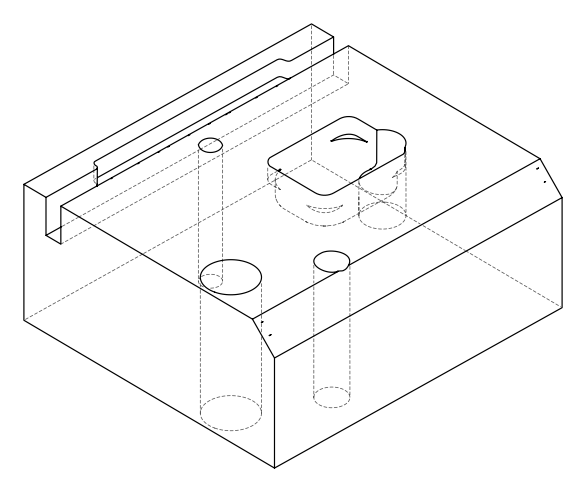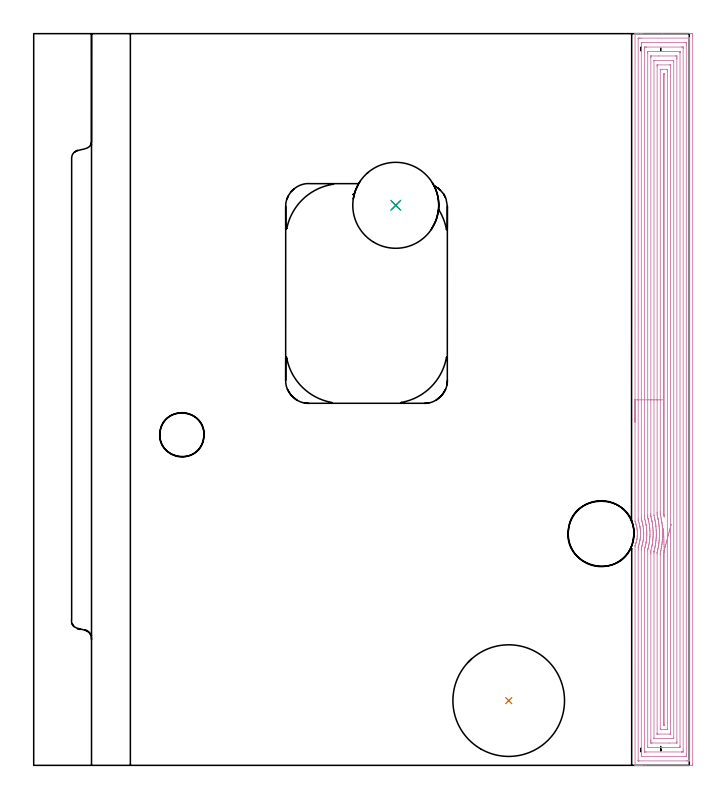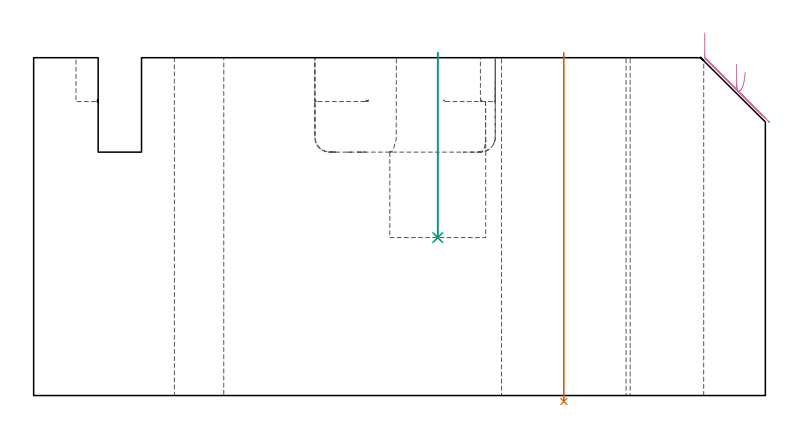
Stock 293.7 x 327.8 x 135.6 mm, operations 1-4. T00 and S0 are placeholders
(PLAN: 17 operations, 15 tool changes, 131.6 min)
(1 INDEXABLE_INSERT_DRILL_THROUGH_HOLE_FROM_SOLID | STEP1HOLE | NXT0302_038 | 0.56 min | 266182 mm3)
(2 INDEXABLE_INSERT_DRILL_BLIND_HOLE_FROM_SOLID | STEP1POCKET | NXT0302_021 | 0.3 min | 35270 mm3)
(3 DRILL_TO_ENLARGE_BLIND_HOLE | STEP1POCKET | UGT0301_384 | 0.3 min | 48747 mm3)
(4 AREA_MILL | FG_CHAMFER_SURFACE | UGT0205_001 | 26.49 min | 109103 mm3)
(5 MILL_OPEN_POCKET | POCKET_OPEN | UGT0201_014 | Follow Part, ap 1.5, ae 75% | 89.9 min | 258821 mm3)
(6 MILL_RECTANGULAR_POCKET | POCKET_RECTANGULAR_STRAIGHT | UGT0201_021 | Follow Part, ap 12.5, ae 75% | 1.51 min | 114000 mm3)
(7 MILL_RECTANGULAR_SLOT | SLOT_RECTANGULAR | NXT0201_012 | Follow Part, ap 4, ae 75% | 8.81 min | 115788 mm3)
(8 SPOT_DRILL | STEP1HOLE_1 | NXT0321_9005460120000 | 0.05 min | 0 mm3)
(9 SPOT_DRILL_1 | STEP1HOLE_2 | NXT0321_9005460120000 | 0.05 min | 0 mm3)
(10 DRILL_BLIND_HOLE_INTO_CENTER | STEP1HOLE_1 | UGT0301_196 | 0.06 min | 0 mm3)
(11 GUN_DRILL_THROUGH_HOLE | STEP1HOLE_1 | UGT0307_003 | 0.62 min | 4501 mm3)
(12 SPADE_DRILL_TO_ENLARGE_THROUGH_HOLE | STEP1HOLE_1 | UGT0306_009 | 0.57 min | 27172 mm3)
(13 DRILL_TO_ENLARGE_THROUGH_HOLE | STEP1HOLE_1 | UGT0301_394 | 0.59 min | 48967 mm3)
(14 DRILL_BLIND_HOLE_INTO_CENTER_1 | STEP1HOLE_2 | NXT0301_023 | 0.04 min | 0 mm3)
(15 GUN_DRILL_THROUGH_HOLE_1 | STEP1HOLE_2 | UGT0307_001 | 0.6 min | 2278 mm3)
(16 SPADE_DRILL_TO_ENLARGE_THROUGH_HOLE_1 | STEP1HOLE_2 | UGT0306_003 | 0.57 min | 12186 mm3)
(17 DRILL_TO_ENLARGE_THROUGH_HOLE_1 | STEP1HOLE_2 | UGT0301_264 | 0.58 min | 21822 mm3)
(TOOL NXT0302_038 | Index. Insert Drill 50mm [880-D5000L50-04] | D50 PA176 FL200 Z2)
(TOOL NXT0302_021 | Index. Insert Drill 25mm [880-D2500L25-05] | D25 PA176 FL125 Z2)
(TOOL UGT0301_384 | Twist Drill Flat Bottom 38.5 mm | D38.5 PA180 FL175 Z2)
(TOOL UGT0205_001 | Chamfer Mill 20 x 3 x 45 deg. | D20 FL50 Z2)
(TOOL UGT0201_014 | End mill 6 mm | D6 FL24 Z4)
(TOOL UGT0201_021 | End Mill 50 mm R6 | D50 R6 FL50 Z4)
(TOOL NXT0201_012 | ENDMILL 16mm [2P460-1600-NA 1630] | D16 FL38 Z6)
(TOOL NXT0321_9005460120000 | NC Spot Drill, 142deg, 12mm, Carbide, Uncoated | D12 PA142 FL30 Z2)
(TOOL UGT0301_196 | Twist Drill 7.7 mm | D7.7 PA118 FL73 Z2)
(TOOL UGT0307_003 | Gun Drill 7 mm | D7 PA130 FL24 Z1)
(TOOL UGT0306_009 | Spade Drill 18.5mm | D18.5 PA132 FL10 Z2)
(TOOL UGT0301_394 | Twist Drill 29.5 mm | D29.5 PA118 FL165 Z2)
(TOOL NXT0301_023 | Carbide Drill 5.2mm [860.1-0520-016A1-MM 2214] | D5.2 PA140 FL28 Z2)
(TOOL UGT0307_001 | Gun Drill 5 mm | D5 PA130 FL24 Z1)
(TOOL UGT0306_003 | Spade Drill 12.5mm | D12.5 PA132 FL10 Z2)
(TOOL UGT0301_264 | Twist Drill 19.8 mm | D19.8 PA118 FL140 Z2)
(OP 1 INDEXABLE_INSERT_DRILL_THROUGH_HOLE_FROM_SOLID)
G17 G21 G94 G90
T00 M6
G54
G17 G0 G90 X212.8 Y29. S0 M3
G43 Z145.6 H1
G94 G81 G98 Z-2.373 F250. R137.6
G80
M5
M2
(OP 2 INDEXABLE_INSERT_DRILL_BLIND_HOLE_FROM_SOLID)
G17 G21 G94 G90
T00 M6
G54
G17 G0 G90 X162.2 Y250.9 S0 M3
G43 Z145.6 H1
G94 G81 G98 Z63.4 F250. R137.6
G80
M5
M2
(OP 3 DRILL_TO_ENLARGE_BLIND_HOLE)
G17 G21 G94 G90
T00 M6
G54
G17 G0 G90 X162.2 Y250.9 S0 M3
G43 Z145.6 H0
G94 G81 G98 Z63.4 F250. R137.6
G80
M5
M2
(OP 4 AREA_MILL)
G17 G21 G94 G90
T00 M6
G54
G17 G0 G90 X269.4 Y153.769 S1061 M3
G43 Z145.6 H0
G94 G1 Y153.807 Z144.728 F250.
Y153.921 Z143.863
Y154.11 Z143.012
Y154.372 Z142.18
Y154.706 Z141.374
Y155.109 Z140.6
Y155.578 Z139.864
Y156.109 Z139.172
Y156.698 Z138.529
Y157.341 Z137.939
Y158.033 Z137.408
Y158.769 Z136.94
Y159.543 Z136.537
Y160.349 Z136.203
Y161.181 Z135.941
Y162.033 Z135.752
Y162.898 Z135.638
Y163.769 Z135.6
Y327.643
X269.402 Y327.792 Z135.588
X269.422 Y327.8 Z135.569
X269.756 Z135.243
X270.166 Z134.833
X270.791 Z134.204
X271.989 Z133.008
X272.562 Z132.432
X281.643 Z123.355
X294.096 Z110.901
X294.694 Y327.796 Z110.303
X295.192 Y327.792 Z109.806
X295.194 Y327.7 Z109.803
X295.199 Y327.196 Z109.801
X295.2 Y326.687 Z109.8
Y0.604
X295.196 Y0.217 Z109.802
X295.191 Y0.01 Z109.806
X294.981 Y0. Z110.016
X274.046 Z130.95
X272.562 Z132.432
X271.989 Z133.008
X271.676 Z133.32
X271.103 Z133.893
X270.791 Z134.204
X270.165 Z134.834
X269.757 Z135.242
X269.422 Z135.569
X269.402 Y0.008 Z135.588
X269.4 Y0.158 Z135.6
Y97.867
X269.407 Y98.334 Z135.593
X269.413 Y98.368 Z135.587
X269.483 Y98.555 Z135.517
X269.513 Y98.638 Z135.485
X269.669 Y99.078 Z135.329
X269.811 Y99.524 Z135.186
X269.845 Y99.652 Z135.15
X269.906 Y99.861 Z135.094
X269.915 Y99.894 Z135.085
X269.936 Y99.972 Z135.062
X269.963 Y100.098 Z135.03
X270.016 Y100.324 Z134.976
X270.068 Y100.545 Z134.923
X270.147 Y100.867 Z134.849
X270.196 Y101.101 Z134.802
X270.218 Y101.209 Z134.78
X270.251 Y101.437 Z134.746
X270.298 Y101.761 Z134.7
X270.358 Y102.329 Z134.634
X270.395 Y102.655 Z134.598
X270.415 Y102.952 Z134.577
X270.427 Y103.102 Z134.569
X270.432 Y103.219 Z134.566
Y103.24
X270.441 Y103.549 Z134.554
X270.44 Y103.7 Z134.551
Y103.782 Z134.55
X270.441 Y103.916
Y103.996 Z134.549
X270.436 Y104.114 Z134.551
X270.429 Y104.354 Z134.564
X270.426 Y104.443 Z134.568
X270.383 Y105.006 Z134.608
X270.361 Y105.337 Z134.638
X270.35 Y105.437 Z134.65
X270.31 Y105.784 Z134.689
X270.245 Y106.231 Z134.755
X270.219 Y106.392 Z134.78
X270.145 Y106.759 Z134.854
X270.127 Y106.843 Z134.872
X270.065 Y107.125 Z134.933
X270.037 Y107.237 Z134.961
X269.954 Y107.573 Z135.045
X269.923 Y107.683 Z135.075
X269.829 Y108.019 Z135.17
X269.798 Y108.117 Z135.201
X269.686 Y108.467 Z135.312
X269.647 Y108.576 Z135.349
X269.529 Y108.913 Z135.467
X269.477 Y109.057 Z135.519
X269.404 Y109.254 Z135.589
X269.4 Y109.468 Z135.6
Y163.769
X270.814 Z134.186
Y325.412
X270.816 Y325.629 Z134.184
X270.819 Y325.737 Z134.181
X270.821 Y325.782 Z134.179
X270.906 Y325.79 Z134.094
X271.293 Y325.798 Z133.707
X271.676 Y325.799 Z133.324
X272.176 Y325.8 Z132.824
X293.424 Z111.576
X293.659 Y325.797 Z111.341
X293.759 Y325.793 Z111.241
X293.775 Y325.79 Z111.225
X293.779 Y325.778 Z111.221
X293.782 Y325.731 Z111.218
X293.785 Y325.633 Z111.215
X293.786 Y325.435 Z111.214
Y2.388
X293.784 Y2.171 Z111.216
X293.781 Y2.063 Z111.219
X293.779 Y2.018 Z111.221
X293.694 Y2.01 Z111.306
X293.307 Y2.002 Z111.693
X292.924 Y2.001 Z112.076
X292.424 Y2. Z112.576
X271.176 Z133.824
X270.941 Y2.003 Z134.059
X270.841 Y2.008 Z134.159
X270.825 Y2.01 Z134.175
X270.821 Y2.022 Z134.179
X270.818 Y2.069 Z134.182
X270.815 Y2.167 Z134.185
X270.814 Y2.365 Z134.186
Y96.952
X270.82 Y97.838 Z134.18
X270.828 Y97.868 Z134.172
X271.034 Y98.515 Z133.966
X271.111 Y98.76 Z133.889
X271.235 Y99.204 Z133.765
X271.35 Y99.652 Z133.65
X271.386 Y99.799 Z133.614
X271.413 Y99.917 Z133.587
X271.55 Y100.545 Z133.45
X271.57 Y100.651 Z133.43
X271.676 Y101.303 Z133.324
X271.692 Y101.421 Z133.308
X271.694 Y101.437 Z133.306
X271.779 Y102.225 Z133.221
X271.788 Y102.329 Z133.212
X271.836 Y103.06 Z133.164
X271.842 Y103.222 Z133.158
X271.853 Y103.936 Z133.147
X271.851 Y104.114 Z133.149
X271.816 Y104.866 Z133.184
X271.806 Y105.006 Z133.194
X271.735 Y105.839 Z133.265
X271.728 Y105.899 Z133.272
X271.676 Y106.318 Z133.324
X271.605 Y106.791 Z133.395
X271.598 Y106.83 Z133.402
X271.589 Y106.879 Z133.411
X271.417 Y107.683 Z133.583
X271.335 Y108.028 Z133.665
X271.187 Y108.576 Z133.813
X270.976 Y109.282 Z134.024
X270.848 Y109.682 Z134.152
X270.821 Y109.796 Z134.179
X270.814 Y110.36 Z134.186
Y163.769
X272.228 Z132.772
X272.229 Y322.735 Z132.771
X272.23 Y323.069 Z132.77
X272.234 Y323.627 Z132.766
X272.235 Y323.785 Z132.765
X272.394 Y323.795 Z132.606
X272.562 Y323.798 Z132.438
X273.275 Y323.8 Z131.725
X292.038 Y323.799 Z112.962
X292.21 Y323.797 Z112.79
X292.324 Y323.793 Z112.676
X292.361 Y323.79 Z112.639
X292.365 Y323.777 Z112.635
X292.368 Y323.739 Z112.632
X292.37 Y323.627 Z112.63
X292.371 Y323.291 Z112.629
X292.372 Y322.735 Z112.628
X292.371 Y5.065 Z112.629
X292.37 Y4.731 Z112.63
X292.366 Y4.173 Z112.634
X292.364 Y4.015 Z112.636
X292.206 Y4.005 Z112.794
X292.038 Y4.002 Z112.962
X291.325 Y4. Z113.675
X272.562 Y4.001 Z132.438
X272.39 Y4.003 Z132.61
X272.276 Y4.007 Z132.724
X272.239 Y4.01 Z132.761
X272.235 Y4.023 Z132.765
X272.232 Y4.062 Z132.768
X272.23 Y4.173 Z132.77
X272.229 Y4.509 Z132.771
X272.228 Y5.065 Z132.772
X272.229 Y96.418 Z132.771
X272.23 Y96.975 Z132.77
X272.233 Y97.307 Z132.767
X272.236 Y97.378 Z132.764
X272.251 Y97.435 Z132.749
X272.288 Y97.559 Z132.712
X272.383 Y97.868 Z132.617
X272.424 Y98.006 Z132.576
X272.562 Y98.487 Z132.438
X272.616 Y98.705 Z132.384
X272.63 Y98.76 Z132.37
X272.784 Y99.428 Z132.216
X272.834 Y99.652 Z132.166
X272.941 Y100.162 Z132.059
X273.001 Y100.545 Z131.999
X273.059 Y100.935 Z131.941
X273.12 Y101.437 Z131.88
X273.153 Y101.734 Z131.847
X273.207 Y102.329 Z131.793
X273.223 Y102.555 Z131.777
X273.256 Y103.222 Z131.744
X273.261 Y103.409 Z131.739
X273.265 Y104.114 Z131.735
X273.26 Y104.302 Z131.74
X273.224 Y105.006 Z131.776
X273.209 Y105.246 Z131.791
X273.151 Y105.899 Z131.849
X273.118 Y106.23 Z131.882
X273.044 Y106.791 Z131.956
X272.971 Y107.27 Z132.029
X272.89 Y107.683 Z132.11
X272.743 Y108.393 Z132.257
X272.699 Y108.576 Z132.301
X272.562 Y109.112 Z132.438
X272.46 Y109.468 Z132.54
X272.418 Y109.613 Z132.582
X272.285 Y110.056 Z132.715
X272.235 Y110.223 Z132.765
X272.233 Y110.36 Z132.767
X272.23 Y110.694 Z132.77
X272.229 Y111.253 Z132.771
X272.228 Y111.588 Z132.772
Y163.769
X273.643 Z131.357
Y320.95
X273.646 Y321.641 Z131.354
X273.65 Y321.743 Z131.35
X273.653 Y321.79 Z131.347
X273.7 Y321.792 Z131.3
X273.911 Y321.796 Z131.089
X274.332 Y321.8 Z130.668
X274.374 Z130.626
X290.31 Z114.69
X290.702 Y321.796 Z114.298
X290.897 Y321.792 Z114.103
X290.942 Y321.79 Z114.058
X290.95 Y321.763 Z114.05
X290.952 Y321.703 Z114.048
X290.957 Y321.148 Z114.043
Y6.85
X290.954 Y6.159 Z114.046
X290.95 Y6.057 Z114.05
X290.947 Y6.01 Z114.053
X290.9 Y6.008 Z114.1
X290.69 Y6.004 Z114.31
X290.268 Y6. Z114.732
X290.226 Z114.774
X274.29 Z130.71
X273.898 Y6.004 Z131.102
X273.703 Y6.008 Z131.297
X273.658 Y6.01 Z131.342
X273.65 Y6.037 Z131.35
X273.648 Y6.097 Z131.352
X273.643 Y6.652 Z131.357
Y95.885
X273.644 Y96.083 Z131.356
X273.65 Y96.771 Z131.35
X273.66 Y96.975 Z131.34
X273.805 Y97.507 Z131.195
X273.901 Y97.868 Z131.099
X273.988 Y98.215 Z131.012
X274.119 Y98.76 Z130.881
X274.159 Y98.935 Z130.841
X274.315 Y99.652 Z130.685
X274.318 Y99.667 Z130.682
X274.332 Y99.751 Z130.668
X274.435 Y100.44 Z130.565
X274.449 Y100.545 Z130.551
X274.532 Y101.236 Z130.468
X274.553 Y101.437 Z130.447
X274.608 Y102.051 Z130.392
X274.628 Y102.329 Z130.372
X274.658 Y102.893 Z130.342
X274.671 Y103.222 Z130.329
X274.678 Y103.765 Z130.322
X274.679 Y104.114 Z130.321
X274.659 Y104.677 Z130.341
X274.641 Y105.006 Z130.359
X274.6 Y105.628 Z130.4
X274.577 Y105.899 Z130.423
X274.507 Y106.614 Z130.493
X274.485 Y106.791 Z130.515
X274.367 Y107.648 Z130.633
X274.361 Y107.683 Z130.639
X274.332 Y107.847 Z130.668
X274.182 Y108.576 Z130.818
X274.14 Y108.769 Z130.86
X273.97 Y109.468 Z131.03
X273.842 Y109.962 Z131.158
X273.73 Y110.36 Z131.27
X273.684 Y110.526 Z131.316
X273.659 Y110.62 Z131.341
X273.65 Y110.709 Z131.35
X273.645 Y111.053 Z131.355
X273.643 Y111.253 Z131.357
Y111.948
Y163.769
X275.057 Z129.943
Y319.165
X275.058 Y319.326 Z129.942
X275.06 Y319.489 Z129.94
X275.067 Y319.79 Z129.933
X275.217 Y319.794 Z129.783
X275.475 Y319.799 Z129.525
X282.556 Y319.8 Z122.444
X289.383 Y319.799 Z115.617
X289.472 Y319.797 Z115.528
X289.527 Y319.793 Z115.473
X289.536 Y319.791 Z115.464
X289.539 Y319.743 Z115.461
X289.541 Y319.651 Z115.459
X289.543 Y319.327 Z115.457
Y319.165
Y8.635
X289.542 Y8.474 Z115.458
X289.539 Y8.311 Z115.461
X289.533 Y8.01 Z115.467
X289.383 Y8.006 Z115.617
X289.126 Y8.001 Z115.874
X282.044 Y8. Z122.956
X275.217 Y8.001 Z129.783
X275.128 Y8.003 Z129.872
X275.073 Y8.007 Z129.927
X275.064 Y8.009 Z129.936
X275.061 Y8.057 Z129.939
X275.059 Y8.149 Z129.941
X275.057 Y8.473 Z129.943
Y8.635
Y96.083
X275.058 Y96.244 Z129.942
X275.061 Y96.427 Z129.939
X275.064 Y96.517 Z129.936
X275.082 Y96.598 Z129.918
X275.181 Y96.975 Z129.819
X275.217 Y97.114 Z129.783
X275.365 Y97.719 Z129.635
X275.4 Y97.868 Z129.6
X275.53 Y98.445 Z129.47
X275.597 Y98.76 Z129.403
X275.683 Y99.183 Z129.317
X275.759 Y99.652 Z129.241
X275.803 Y99.954 Z129.197
X275.883 Y100.545 Z129.117
X275.907 Y100.742 Z129.093
X275.981 Y101.437 Z129.019
X275.992 Y101.549 Z129.008
X276.052 Y102.329 Z128.948
X276.055 Y102.378 Z128.945
X276.092 Y103.222 Z128.908
Y103.233
X276.1 Y104.116 Z128.9
X276.065 Y105.006 Z128.935
X276.063 Y105.046 Z128.937
X276.004 Y105.899 Z128.996
X275.995 Y106.007 Z129.005
X275.918 Y106.791 Z129.082
X275.895 Y107. Z129.105
X275.8 Y107.683 Z129.2
X275.747 Y108.042 Z129.253
X275.649 Y108.576 Z129.351
X275.535 Y109.148 Z129.465
X275.462 Y109.468 Z129.538
X275.263 Y110.315 Z129.737
X275.251 Y110.36 Z129.749
X275.217 Y110.488 Z129.783
X275.064 Y111.093 Z129.936
X275.06 Y111.253 Z129.94
X275.058 Y111.413 Z129.942
X275.057 Y112.145 Z129.943
Y112.307
Y163.769
X276.471 Z128.529
Y317.009
X276.472 Y317.381 Z128.528
X276.475 Y317.641 Z128.525
X276.478 Y317.77 Z128.522
X276.482 Y317.79 Z128.518
X276.513 Y317.794 Z128.487
X276.574 Y317.798 Z128.426
X279.892 Y317.8 Z125.108
X287.612 Y317.799 Z117.388
X288.085 Y317.796 Z116.915
X288.118 Y317.791 Z116.882
X288.122 Y317.759 Z116.878
X288.126 Y317.381 Z116.874
X288.128 Y316.86 Z116.872
X288.129 Y316.488 Z116.871
Y10.791
X288.128 Y10.419 Z116.872
X288.125 Y10.159 Z116.875
X288.122 Y10.03 Z116.878
X288.118 Y10.01 Z116.882
X288.087 Y10.006 Z116.913
X288.026 Y10.002 Z116.974
X284.708 Y10. Z120.292
X276.988 Y10.001 Z128.012
X276.515 Y10.004 Z128.485
X276.482 Y10.01 Z128.518
X276.478 Y10.041 Z128.522
X276.474 Y10.419 Z128.526
X276.472 Y10.94 Z128.528
X276.471 Y11.312 Z128.529
Y94.819
X276.472 Y95.191 Z128.528
X276.475 Y95.708 Z128.525
X276.478 Y96.083 Z128.522
X276.572 Y96.502 Z128.428
X276.906 Y97.951 Z128.094
X276.988 Y98.336 Z128.012
X277.058 Y98.69 Z127.942
X277.07 Y98.76 Z127.93
X277.178 Y99.461 Z127.822
X277.205 Y99.652 Z127.795
X277.281 Y100.249 Z127.719
X277.315 Y100.545 Z127.685
X277.368 Y101.054 Z127.632
X277.402 Y101.437 Z127.598
X277.436 Y101.878 Z127.564
X277.463 Y102.329 Z127.537
X277.482 Y102.724 Z127.518
X277.499 Y103.222 Z127.501
X277.505 Y103.593 Z127.495
X277.508 Y104.114 Z127.492
X277.497 Y104.493 Z127.503
X277.476 Y105.006 Z127.524
X277.454 Y105.429 Z127.546
X277.421 Y105.899 Z127.579
X277.383 Y106.393 Z127.617
X277.344 Y106.791 Z127.656
X277.281 Y107.388 Z127.719
X277.243 Y107.683 Z127.757
X277.138 Y108.424 Z127.862
X277.113 Y108.576 Z127.887
X276.988 Y109.26 Z128.012
X276.946 Y109.468 Z128.054
X276.935 Y109.522 Z128.065
X276.743 Y110.36 Z128.257
X276.667 Y110.684 Z128.333
X276.525 Y111.253 Z128.475
X276.495 Y111.379 Z128.505
X276.48 Y111.449 Z128.52
X276.478 Y111.514 Z128.522
X276.473 Y111.772 Z128.527
X276.472 Y112.145 Z128.528
X276.471 Y112.666 Z128.529
Y163.769
X277.885 Z127.115
Y315.596
X277.887 Y315.706 Z127.113
X277.89 Y315.76 Z127.11
X277.891 Y315.78 Z127.109
X277.95 Y315.79 Z127.05
X278.354 Y315.797 Z126.646
X278.557 Y315.8 Z126.443
X286.524 Z118.476
X286.633 Y315.799 Z118.367
X286.65 Y315.797 Z118.35
X286.702 Y315.79 Z118.298
X286.714 Y315.609 Z118.286
Y315.596
X286.715 Y12.204 Z118.285
X286.713 Y12.094 Z118.287
X286.71 Y12.04 Z118.29
X286.709 Y12.02 Z118.291
X286.65 Y12.01 Z118.35
X286.246 Y12.003 Z118.754
X286.043 Y12. Z118.957
X278.076 Z126.924
X277.967 Y12.002 Z127.033
X277.95 Y12.003 Z127.05
X277.898 Y12.01 Z127.102
X277.886 Y12.191 Z127.114
Y12.204
X277.885 Y95.179 Z127.115
X277.89 Y95.631 Z127.11
X277.892 Y95.74 Z127.108
X277.907 Y95.837 Z127.093
X277.944 Y96.012 Z127.056
X277.96 Y96.083 Z127.04
X278.113 Y96.734 Z126.887
X278.168 Y96.975 Z126.832
X278.275 Y97.463 Z126.725
X278.359 Y97.868 Z126.641
X278.426 Y98.203 Z126.574
X278.517 Y98.76 Z126.483
X278.549 Y98.971 Z126.451
X278.645 Y99.652 Z126.355
X278.658 Y99.754 Z126.342
X278.75 Y100.545 Z126.25
X278.759 Y100.63 Z126.241
X278.824 Y101.371 Z126.176
X278.829 Y101.437 Z126.171
X278.879 Y102.208 Z126.121
X278.885 Y102.329 Z126.115
X278.913 Y103.066 Z126.087
X278.917 Y103.222 Z126.083
X278.924 Y103.948 Z126.076
X278.922 Y104.114 Z126.078
X278.902 Y104.862 Z126.098
X278.895 Y105.006 Z126.105
X278.853 Y105.804 Z126.147
X278.776 Y106.791 Z126.224
X278.759 Y106.979 Z126.241
X278.684 Y107.683 Z126.316
X278.674 Y107.768 Z126.326
X278.56 Y108.576 Z126.44
X278.524 Y108.812 Z126.476
X278.406 Y109.468 Z126.594
X278.323 Y109.907 Z126.677
X278.226 Y110.36 Z126.774
X278.073 Y111.051 Z126.927
X277.895 Y111.803 Z127.105
X277.885 Y112.145 Z127.115
Y163.769
X279.3 Z125.7
Y313.266
Y313.614
X279.302 Y313.713 Z125.698
X279.306 Y313.772 Z125.694
X279.309 Y313.791 Z125.691
X279.317 Y313.793 Z125.683
X279.426 Y313.797 Z125.574
X279.644 Y313.8 Z125.356
X284.967 Z120.033
X285.174 Y313.795 Z119.826
X285.277 Y313.79 Z119.723
X285.294 Y313.787 Z119.706
X285.297 Y313.774 Z119.703
X285.299 Y313.745 Z119.701
X285.3 Y313.674 Z119.7
Y313.464
Y14.534
X285.299 Y14.187 Z119.701
X285.298 Y14.087 Z119.702
X285.294 Y14.028 Z119.706
X285.291 Y14.009 Z119.709
X285.283 Y14.007 Z119.717
X285.174 Y14.003 Z119.826
X284.956 Y14. Z120.044
X279.633 Z125.367
X279.426 Y14.005 Z125.574
X279.323 Y14.01 Z125.677
X279.306 Y14.013 Z125.694
X279.303 Y14.027 Z125.697
X279.301 Y14.055 Z125.699
X279.3 Y14.126 Z125.7
Y14.336
Y94.645
X279.302 Y95.191 Z125.698
X279.305 Y95.364 Z125.695
X279.308 Y95.448 Z125.692
X279.322 Y95.515 Z125.678
X279.488 Y96.241 Z125.512
X279.644 Y96.935 Z125.356
X279.651 Y96.968 Z125.349
X279.797 Y97.714 Z125.203
X279.824 Y97.868 Z125.176
X279.921 Y98.481 Z125.079
X279.961 Y98.76 Z125.039
X280.029 Y99.265 Z124.971
X280.076 Y99.652 Z124.924
X280.123 Y100.062 Z124.877
X280.172 Y100.545 Z124.828
X280.202 Y100.875 Z124.798
X280.246 Y101.437 Z124.754
X280.265 Y101.704 Z124.735
X280.299 Y102.329 Z124.701
X280.309 Y102.551 Z124.691
X280.33 Y103.222 Z124.67
X280.334 Y103.419 Z124.666
X280.336 Y104.114 Z124.664
X280.334 Y104.311 Z124.666
X280.311 Y105.006 Z124.689
X280.301 Y105.236 Z124.699
X280.263 Y105.899 Z124.737
X280.245 Y106.186 Z124.755
X280.196 Y106.791 Z124.804
X280.164 Y107.159 Z124.836
X280.11 Y107.683 Z124.89
X280.057 Y108.16 Z124.943
X280.001 Y108.576 Z124.999
X279.912 Y109.198 Z125.088
X279.866 Y109.468 Z125.134
X279.721 Y110.283 Z125.279
X279.706 Y110.36 Z125.294
X279.644 Y110.661 Z125.356
X279.513 Y111.253 Z125.487
X279.475 Y111.423 Z125.525
X279.31 Y112.145 Z125.69
X279.305 Y112.487 Z125.695
X279.301 Y113.037 Z125.699
X279.3 Y113.384 Z125.7
Y163.769
X280.714 Z124.286
Y311.488
X280.716 Y311.664 Z124.284
X280.718 Y311.752 Z124.282
X280.721 Y311.787 Z124.279
X280.761 Y311.793 Z124.239
X281.415 Y311.799 Z123.585
X281.64 Y311.8 Z123.36
X283.412 Y311.799 Z121.588
X283.864 Y311.79 Z121.136
X283.88 Y311.784 Z121.12
X283.882 Y311.759 Z121.118
X283.884 Y311.697 Z121.116
X283.886 Y311.572 Z121.114
Y311.32
Y16.312
X283.884 Y16.136 Z121.116
X283.881 Y16.048 Z121.119
X283.879 Y16.013 Z121.121
X283.839 Y16.007 Z121.161
X283.185 Y16.001 Z121.815
X282.96 Y16. Z122.04
X281.188 Y16.001 Z123.812
X280.736 Y16.01 Z124.264
X280.72 Y16.016 Z124.28
X280.718 Y16.041 Z124.282
X280.716 Y16.103 Z124.284
X280.714 Y16.228 Z124.286
Y16.48
Y94.298
X280.718 Y95. Z124.282
X280.721 Y95.096 Z124.279
X280.739 Y95.191 Z124.261
X280.934 Y96.083 Z124.066
X281.019 Y96.482 Z123.981
X281.12 Y96.975 Z123.88
X281.168 Y97.224 Z123.832
X281.275 Y97.868 Z123.725
X281.294 Y97.989 Z123.706
X281.406 Y98.76 Z123.594
X281.415 Y98.826 Z123.585
X281.502 Y99.564 Z123.498
X281.511 Y99.652 Z123.489
X281.584 Y100.374 Z123.416
X281.599 Y100.545 Z123.401
X281.651 Y101.198 Z123.349
X281.667 Y101.437 Z123.333
X281.702 Y102.039 Z123.298
X281.715 Y102.329 Z123.285
X281.736 Y102.898 Z123.264
X281.743 Y103.222 Z123.257
X281.75 Y103.776 Z123.25
Y104.114
X281.737 Y104.681 Z123.263
X281.726 Y105.006 Z123.274
X281.699 Y105.612 Z123.301
X281.682 Y105.899 Z123.318
X281.638 Y106.566 Z123.362
X281.62 Y106.791 Z123.38
X281.556 Y107.54 Z123.444
X281.542 Y107.683 Z123.458
X281.45 Y108.54 Z123.55
X281.446 Y108.576 Z123.554
X281.415 Y108.802 Z123.585
X281.32 Y109.468 Z123.68
X281.302 Y109.581 Z123.698
X281.165 Y110.36 Z123.835
X281.108 Y110.669 Z123.892
X280.989 Y111.253 Z124.011
X280.874 Y111.798 Z124.126
X280.721 Y112.5 Z124.279
X280.716 Y112.849 Z124.284
X280.715 Y113.037 Z124.285
X280.714 Y113.744 Z124.286
Y163.769
X282.128 Z122.872
X282.129 Y309.35 Z122.871
X282.13 Y309.521 Z122.87
X282.135 Y309.696 Z122.865
X282.139 Y309.79 Z122.861
X282.189 Y309.793 Z122.811
X282.3 Y309.794 Z122.7
X282.448 Y309.79 Z122.552
X282.465 Y309.785 Z122.535
X282.468 Y309.731 Z122.532
X282.47 Y309.639 Z122.53
X282.472 Y309.523 Z122.528
Y309.35
Y111.972
X282.471 Y111.253 Z122.529
X282.3 Y112.055 Z122.7
X282.275 Y112.17 Z122.725
X282.172 Y112.662 Z122.828
X282.135 Y112.859 Z122.865
X282.131 Y113.037 Z122.869
X282.129 Y113.209 Z122.871
X282.128 Y113.93 Z122.872
Y114.103
Y163.769
Y164.641 Z122.91
Y165.506 Z123.024
Y166.357 Z123.213
Y167.189 Z123.475
Y167.995 Z123.809
Y168.769 Z124.212
Y169.505 Z124.681
Y170.197 Z125.212
Y170.84 Z125.801
Y171.43 Z126.444
Y171.961 Z127.136
Y172.429 Z127.872
Y172.832 Z128.646
Y173.166 Z129.452
Y173.428 Z130.284
Y173.617 Z131.136
Y173.731 Z132.001
Y173.769 Z132.872
G0 Z145.6
X282.144 Y105.929
Z132.861
G1 X282.145 Y105.92 Z131.989
X282.148 Y105.835 Z131.121
X282.153 Y105.675 Z130.263
X282.161 Y105.441 Z129.423
X282.171 Y105.134 Z128.606
X282.183 Y104.757 Z127.819
X282.198 Y104.313 Z127.068
X282.215 Y103.806 Z126.359
X282.234 Y103.238 Z125.697
X282.255 Y102.616 Z125.086
X282.277 Y101.942 Z124.532
X282.301 Y101.222 Z124.04
X282.326 Y100.463 Z123.611
X282.353 Y99.669 Z123.251
X282.38 Y98.846 Z122.961
X282.408 Y98.002 Z122.744
X282.437 Y97.142 Z122.601
X282.466 Y96.272 Z122.534
X282.472 Y96.048 Z122.528
X282.471 Y18.45 Z122.529
X282.47 Y18.279 Z122.53
X282.465 Y18.104 Z122.535
X282.461 Y18.01 Z122.539
X282.411 Y18.007 Z122.589
X282.3 Y18.006 Z122.7
X282.152 Y18.01 Z122.848
X282.135 Y18.015 Z122.865
X282.132 Y18.069 Z122.868
X282.13 Y18.161 Z122.87
X282.128 Y18.277 Z122.872
Y18.45
Y93.579
X282.131 Y94.298 Z122.869
X282.133 Y94.467 Z122.867
X282.144 Y94.825 Z122.856
X282.221 Y95.191 Z122.779
X282.236 Y95.256 Z122.764
X282.416 Y96.083 Z122.584
X282.435 Y96.159 Z122.565
X282.466 Y96.272 Z122.534
X282.686 Y97.097 Z122.354
X282.909 Y97.934 Z122.248
X283.134 Y98.776 Z122.218
X283.359 Y99.618 Z122.264
X283.582 Y100.452 Z122.386
X283.801 Y101.273 Z122.582
X284.015 Y102.075 Z122.852
X284.222 Y102.85 Z123.194
X284.421 Y103.594 Z123.604
X284.61 Y104.301 Z124.079
X284.787 Y104.965 Z124.617
X284.952 Y105.581 Z125.212
X285.102 Y106.145 Z125.861
X285.238 Y106.652 Z126.558
X285.357 Y107.098 Z127.298
X285.459 Y107.48 Z128.075
X285.543 Y107.795 Z128.884
X285.609 Y108.041 Z129.719
G0 Z145.6
M5
M2
